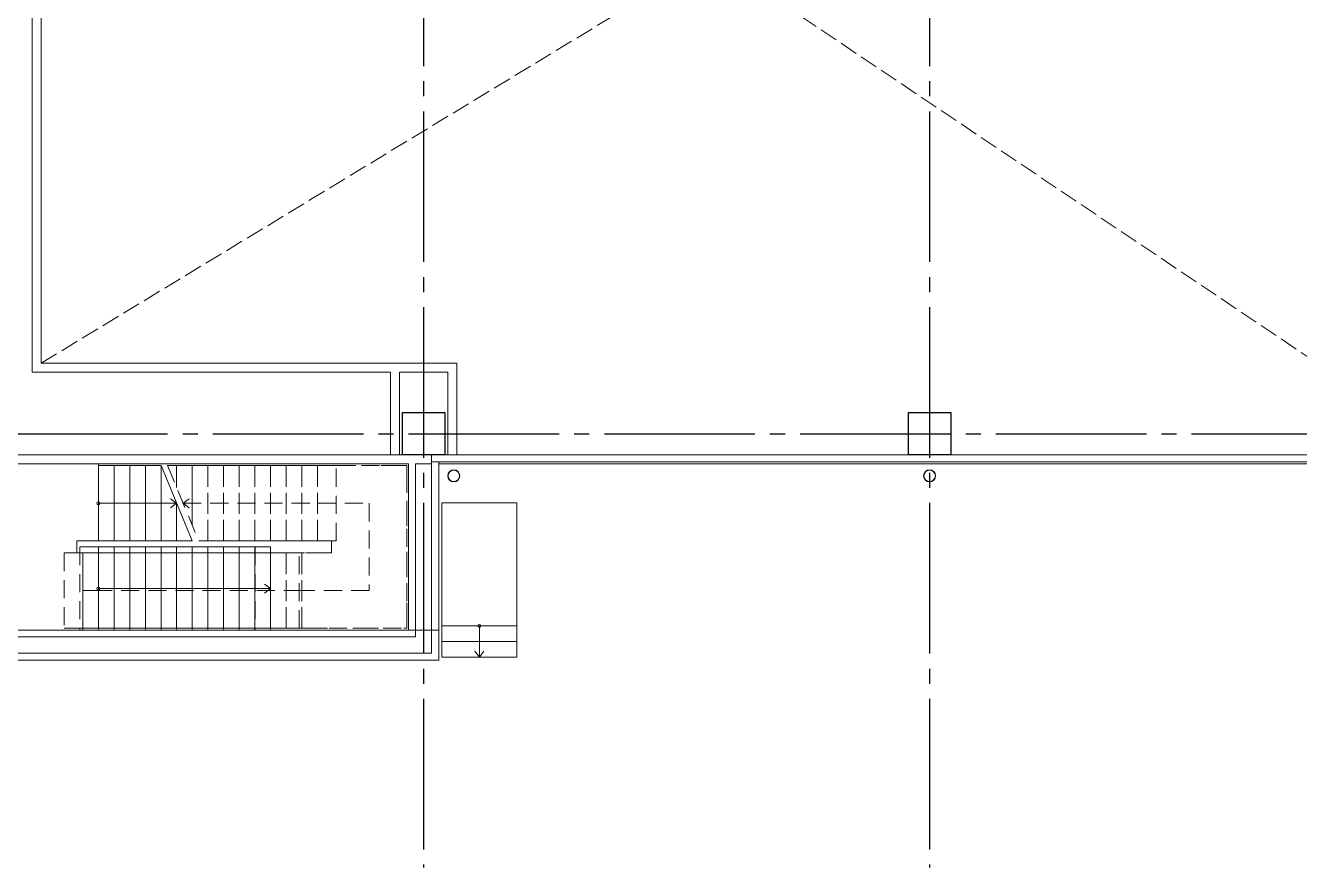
# Model space of a CAD drawing. Extents: x -18489 to 195597, y -1599 to 112111.
# Drawn here: x 17819 to 19934, y -720 to 678 of the extents above; entities that cross this region are included whole.
import ezdxf
from ezdxf.enums import TextEntityAlignment as Align

# ---------------------------------------------------------------- set-up
doc = ezdxf.new("R2010")
doc.units = 0
doc.header["$LTSCALE"] = 100
for name, pattern in [('X-S-FAB-L10$0$COL-CEN-LIN', [3.25, 2.5, -0.25, 0.25, -0.25]), ('X-S-FAB-L10$0$HIDDEN', [0.4, 0.3, -0.1]), ('X-S-FAB-L10$0$JJP_虛線(退縮線、投影線、地下室範圍、非屬本工程、圖面分區)', [0.45, 0.3, -0.15]), ('X-S-FAB-L10$0$虛線', [0.846667, 0.423333, -0.423333])]:
    doc.linetypes.add(name, pattern=pattern)
for name, color, linetype in [('X-S-FAB-L10$0$0-DIM-TXT', 8, 'Continuous'), ('X-S-FAB-L10$0$A-OBJE-MEP', 8, 'Continuous'), ('X-S-FAB-L10$0$A-STRS', 8, 'Continuous'), ('X-S-FAB-L10$0$A-WALL-EX', 8, 'Continuous'), ('X-S-FAB-L10$0$A-WALL-IN', 8, 'Continuous'), ('X-S-FAB-L10$0$BLOCK', 8, 'Continuous'), ('X-S-FAB-L10$0$CCL', 8, 'X-S-FAB-L10$0$COL-CEN-LIN'), ('X-S-FAB-L10$0$COL-S', 8, 'Continuous'), ('X-S-FAB-L10$0$OPEN', 8, 'Continuous'), ('X-S-FAB-L10$0$S-SLAB-SHOW', 8, 'Continuous')]:
    doc.layers.add(name, color=color, linetype=linetype)
doc.styles.add('X-S-FAB-L10$0$CHINA', font='simplex.shx', dxfattribs={"width": 0.75, "bigfont": 'chineset.shx'})
doc.styles.add('X-S-FAB-L10$0$Standard', font='', dxfattribs={"width": 0.8})
doc.styles.add('X-S-FAB-L10$0$TG_NOTE_TEXT', font='simplex.shx', dxfattribs={"width": 0.75, "bigfont": 'chineset.shx'})
doc.styles.get('X-S-FAB-L10$0$Standard').set_extended_font_data('Microsoft JhengHei')

# ---------------------------------------------------------------- blocks, each defined once
blk = doc.blocks.new('X-S-FAB-L10$0$FAB2-L05')
at = {"layer": 'X-S-FAB-L10$0$CCL'}
for p, q in [((-7680, 11005), (-7680, 0)), ((-6840, 11005), (-6840, 0)), ((-26880, 720), (1210, 720))]:
    blk.add_line(p, q, dxfattribs=at)
at = {"layer": 'X-S-FAB-L10$0$COL-S'}
for points in [[(-7715, 755), (-7645, 755), (-7645, 685), (-7715, 685)], [(-6875, 755), (-6805, 755), (-6805, 685), (-6875, 685)]]:
    blk.add_lwpolyline(points, close=True, dxfattribs=at)
blk = doc.blocks.new('X-S-FAB-L10')
at = {"layer": 'X-S-FAB-L10$0$A-OBJE-MEP', "lineweight": 0, "flags": 128}
for points in [[(18539.5, -70, 1), (18520.5, -70, 1)], [(19329.5, -70, 1), (19310.5, -70, 1)]]:
    blk.add_lwpolyline(points, format="xyb", close=True, dxfattribs=at)
at = {"layer": 'X-S-FAB-L10$0$A-OBJE-MEP', "lineweight": 0}
for centre in [(18530, -70), (19320, -70)]:
    blk.add_circle(centre, 10, dxfattribs=at)
at = {"layer": 'X-S-FAB-L10$0$A-STRS', "lineweight": 0}
for p, q in [((17940, -53), (17940, -178)), ((18044, -53), (17940, -53)), ((17940, -53), (17940, -178)), ((17966, -53), (17940, -53)), ((17966, -53), (17966, -178)), ((17966, -178), (17966, -53)), ((17966, -53), (17966, -178)), ((17992, -53), (17966, -53)), ((17992, -53), (17992, -178)), ((17992, -178), (17992, -53)), ((17992, -53), (17992, -178)), ((18018, -53), (17992, -53)), ((18018, -53), (18018, -178)), ((18018, -178), (18018, -53)), ((18018, -53), (18018, -178)), ((18044, -53), (18018, -53)), ((18044, -53), (18044, -178)), ((18044, -178), (18044, -53)), ((18044, -53), (18044, -178)), ((18044, -53), (18096, -178)), ((17940, -115.5), (17966, -115.5)), ((17966, -115.5), (18070, -115.5)), ((18070, -115.5), (18060, -108)), ((18060, -123), (18070, -115.5)), ((18070, -115.5), (18070, -178)), ((18070, -178), (18070, -115.5)), ((18070, -115.5), (18070, -178)), ((17940, -178), (18096, -178)), ((17940, -178), (17966, -178)), ((18226, -188), (17940, -188)), ((17940, -326), (17940, -188)), ((17966, -188), (17940, -188)), ((17940, -188), (17940, -326)), ((17966, -178), (17992, -178)), ((17966, -326), (17966, -188)), ((17992, -188), (17966, -188)), ((17966, -188), (17966, -326)), ((17966, -326), (17966, -188)), ((17992, -178), (18018, -178)), ((17992, -326), (17992, -188)), ((18018, -188), (17992, -188)), ((17992, -188), (17992, -326)), ((17992, -326), (17992, -188)), ((18018, -178), (18044, -178)), ((18018, -326), (18018, -188)), ((18044, -188), (18018, -188)), ((18018, -188), (18018, -326)), ((18018, -326), (18018, -188)), ((18044, -178), (18070, -178)), ((18044, -326), (18044, -188)), ((18070, -188), (18044, -188)), ((18044, -188), (18044, -326)), ((18044, -326), (18044, -188)), ((18070, -178), (18096, -178)), ((18070, -326), (18070, -188)), ((18096, -188), (18070, -188)), ((18070, -188), (18070, -326)), ((18070, -326), (18070, -188)), ((18096, -326), (18096, -188)), ((18122, -188), (18096, -188)), ((18096, -188), (18096, -326)), ((18096, -326), (18096, -188)), ((18122, -326), (18122, -188)), ((18148, -188), (18122, -188)), ((18122, -188), (18122, -326)), ((18122, -326), (18122, -188)), ((18148, -326), (18148, -188)), ((18174, -188), (18148, -188)), ((18148, -188), (18148, -326)), ((18148, -326), (18148, -188)), ((18174, -326), (18174, -188)), ((18200, -188), (18174, -188)), ((18174, -188), (18174, -326)), ((18174, -326), (18174, -188)), ((18200, -326), (18200, -188)), ((18226, -188), (18200, -188)), ((18200, -188), (18200, -326)), ((18200, -326), (18200, -188)), ((18226, -326), (18226, -188)), ((18226, -326), (18226, -188)), ((18226, -257), (18216, -249.5)), ((17966, -257), (17940, -257)), ((18200, -257), (17966, -257)), ((18226, -257), (18200, -257)), ((18216, -264.5), (18226, -257)), ((17940, -326), (18226, -326)), ((17940, -326), (17966, -326)), ((17966, -326), (17992, -326)), ((17992, -326), (18018, -326)), ((18018, -326), (18044, -326)), ((18044, -326), (18070, -326)), ((18070, -326), (18096, -326)), ((18096, -326), (18122, -326)), ((18122, -326), (18148, -326)), ((18148, -326), (18174, -326)), ((18174, -326), (18200, -326)), ((18200, -326), (18226, -326)), ((18510, -319), (18510, -371)), ((18635, -319), (18510, -319)), ((18635, -319), (18510, -319)), ((18510, -319), (18510, -345)), ((18572.5, -345), (18572.5, -319)), ((18635, -371), (18635, -319)), ((18635, -345), (18635, -319)), ((18510, -345), (18635, -345)), ((18635, -345), (18510, -345)), ((18510, -345), (18510, -371)), ((18510, -345), (18635, -345)), ((18572.5, -371), (18572.5, -345)), ((18635, -371), (18635, -345)), ((18510, -371), (18635, -371)), ((18510, -371), (18635, -371)), ((18565, -361), (18572.5, -371)), ((18572.5, -371), (18580, -361))]:
    blk.add_line(p, q, dxfattribs=at)
at = {"layer": 'X-S-FAB-L10$0$A-STRS', "linetype": 'X-S-FAB-L10$0$JJP_虛線(退縮線、投影線、地下室範圍、非屬本工程、圖面分區)', "lineweight": 0}
for p, q in [((17966.435, -178), (17966.435, -53)), ((18070, -53), (18054.831, -53)), ((18054.831, -53), (18106.831, -178)), ((18070, -53), (18070, -89.465)), ((18070, -89.465), (18070, -53)), ((18070, -53), (18070, -89.465)), ((18096, -53), (18070, -53)), ((18096, -53), (18096, -151.964)), ((18096, -151.964), (18096, -53)), ((18096, -53), (18096, -151.964)), ((18122, -53), (18096, -53)), ((18122, -53), (18122, -178)), ((18122, -178), (18122, -53)), ((18122, -53), (18122, -178)), ((18148, -53), (18122, -53)), ((18148, -53), (18148, -178)), ((18148, -178), (18148, -53)), ((18148, -53), (18148, -178)), ((18174, -53), (18148, -53)), ((18174, -53), (18174, -178)), ((18174, -178), (18174, -53)), ((18174, -53), (18174, -178)), ((18200, -53), (18174, -53)), ((18200, -53), (18200, -178)), ((18200, -178), (18200, -53)), ((18200, -53), (18200, -178)), ((18226, -53), (18200, -53)), ((18226, -53), (18226, -178)), ((18226, -178), (18226, -53)), ((18226, -53), (18226, -178)), ((18252, -53), (18226, -53)), ((18252, -53), (18252, -178)), ((18252, -178), (18252, -53)), ((18252, -53), (18252, -178)), ((18278, -53), (18252, -53)), ((18278, -53), (18278, -178)), ((18278, -178), (18278, -53)), ((18278, -53), (18278, -178)), ((18304, -53), (18278, -53)), ((18304, -53), (18304, -178)), ((18304, -53), (18304, -178)), ((18304, -53), (18304, -178)), ((18304, -178), (18304, -53)), ((18452, -53), (18304, -53)), ((18304, -53), (18304, -178)), ((18334.668, -178), (18334.668, -53)), ((18452, -323), (18452, -53)), ((18090.831, -108), (18080.831, -115.5)), ((18080.831, -115.5), (18304, -115.5)), ((18080.831, -115.5), (18090.831, -123)), ((18304, -115.5), (18389.5, -115.5)), ((18389.5, -115.5), (18389.5, -260.5)), ((17940, -188), (17909.156, -188)), ((17909.156, -188), (17909.156, -326)), ((18106.831, -178), (18122, -178)), ((18122, -178), (18148, -178)), ((18148, -178), (18174, -178)), ((18174, -178), (18200, -178)), ((18200, -178), (18226, -178)), ((18200.356, -188), (18200.356, -326)), ((18226, -178), (18252, -178)), ((18252, -178), (18278, -178)), ((18278, -178), (18304, -178)), ((18304, -178), (18327, -178)), ((18327, -178), (18334.668, -178)), ((18327, -178), (18327, -198)), ((17914, -198), (17883.332, -198)), ((17883.332, -198), (17883.332, -323)), ((17914, -323), (17914, -198)), ((17940, -198), (17914, -198)), ((17914, -198), (17914, -323)), ((17940, -323), (17940, -198)), ((17966, -198), (17940, -198)), ((17940, -198), (17940, -323)), ((17940, -323), (17940, -198)), ((17966, -323), (17966, -198)), ((17992, -198), (17966, -198)), ((17966, -198), (17966, -323)), ((17966, -323), (17966, -198)), ((17992, -323), (17992, -198)), ((18018, -198), (17992, -198)), ((17992, -198), (17992, -323)), ((17992, -323), (17992, -198)), ((18018, -323), (18018, -198)), ((18044, -198), (18018, -198)), ((18018, -198), (18018, -323)), ((18018, -323), (18018, -198)), ((18044, -323), (18044, -198)), ((18070, -198), (18044, -198)), ((18044, -198), (18044, -323)), ((18044, -323), (18044, -198)), ((18070, -323), (18070, -198)), ((18096, -198), (18070, -198)), ((18070, -198), (18070, -323)), ((18070, -323), (18070, -198)), ((18096, -323), (18096, -198)), ((18122, -198), (18096, -198)), ((18096, -198), (18096, -323)), ((18096, -323), (18096, -198)), ((18122, -323), (18122, -198)), ((18148, -198), (18122, -198)), ((18122, -198), (18122, -323)), ((18122, -323), (18122, -198)), ((18148, -323), (18148, -198)), ((18174, -198), (18148, -198)), ((18148, -198), (18148, -323)), ((18148, -323), (18148, -198)), ((18174, -323), (18174, -198)), ((18200, -198), (18174, -198)), ((18174, -198), (18174, -323)), ((18174, -323), (18174, -198)), ((18200, -323), (18200, -198)), ((18226, -198), (18200, -198)), ((18200, -198), (18200, -323)), ((18200, -323), (18200, -198)), ((18226, -323), (18226, -198)), ((18252, -198), (18226, -198)), ((18226, -198), (18226, -323)), ((18226, -323), (18226, -198)), ((18252, -323), (18252, -198)), ((18278, -198), (18252, -198)), ((18252, -198), (18252, -323)), ((18252, -323), (18252, -198)), ((18273.332, -323), (18273.332, -198)), ((18278, -323), (18278, -198)), ((18278, -323), (18278, -198)), ((18327, -198), (18278, -198)), ((18278, -198), (18278, -323)), ((18278, -323), (18278, -198)), ((17940, -260.5), (17914, -260.5)), ((18278, -260.5), (17940, -260.5)), ((18389.5, -260.5), (18278, -260.5)), ((17883.332, -323), (17914, -323)), ((17909.156, -326), (17940, -326)), ((17914, -323), (17940, -323)), ((17940, -323), (17966, -323)), ((17966, -323), (17992, -323)), ((17992, -323), (18018, -323)), ((18018, -323), (18044, -323)), ((18044, -323), (18070, -323)), ((18070, -323), (18096, -323)), ((18096, -323), (18122, -323)), ((18122, -323), (18148, -323)), ((18148, -323), (18174, -323)), ((18174, -323), (18200, -323)), ((18200, -323), (18226, -323)), ((18226, -323), (18252, -323)), ((18252, -323), (18278, -323)), ((18278, -323), (18452, -323))]:
    blk.add_line(p, q, dxfattribs=at)
at = {"layer": 'X-S-FAB-L10$0$A-STRS', "linetype": 'X-S-FAB-L10$0$虛線', "lineweight": 0}
for p, q in [((18304, -53), (18054.831, -53)), ((18334.668, -53), (18304, -53)), ((18452, -53), (18334.668, -53)), ((18452, -323), (18452, -53)), ((18106.831, -178), (18304, -178)), ((18304, -178), (18327, -178)), ((18327, -178), (18327, -198)), ((18278, -198), (17914, -198)), ((18327, -198), (18278, -198)), ((17914, -323), (18278, -323)), ((18278, -323), (18452, -323))]:
    blk.add_line(p, q, dxfattribs=at)
at = {"layer": 'X-S-FAB-L10$0$A-STRS', "lineweight": 0, "flags": 128}
for points in [[(17940, -118, 1), (17940, -113, 1)], [(17940, -259.5, 1), (17940, -254.5, 1)], [(18570, -319, 1), (18575, -319, 1)]]:
    blk.add_lwpolyline(points, format="xyb", close=True, dxfattribs=at)
at = {"layer": 'X-S-FAB-L10$0$A-WALL-EX', "lineweight": 0}
for p, q in [((18505, -35), (18493, -35)), ((18505, -35), (18493, -35)), ((18493, -35), (18493, -46.5)), ((18493, -46.5), (18505, -46.5)), ((18493, -46.5), (18505, -46.5)), ((24310, -46.5), (18505, -46.5))]:
    blk.add_line(p, q, dxfattribs=at)
at = {"layer": 'X-S-FAB-L10$0$A-WALL-EX', "lineweight": 0, "flags": 128}
for points in [[(18493, -35), (18493, -364)], [(18505, -35), (18493, -35)], [(24310, -35), (18505, -35)], [(18505, -364), (18505, -46.5)], [(18505, -50), (18505, -46.5)], [(18505, -50), (24310, -50)], [(18505, -50), (24310, -50)], [(18505, -50), (24310, -50)], [(18505, -50), (24310, -50)], [(18505, -50), (24310, -50)], [(18505, -50), (24310, -50)], [(18505, -50), (24310, -50)], [(18505, -50), (24310, -50)], [(17615, -376), (18505, -376)], [(18493, -364), (17627, -364)], [(18505, -376), (18505, -364)]]:
    blk.add_lwpolyline(points, dxfattribs=at)
at = {"layer": 'X-S-FAB-L10$0$A-WALL-IN', "lineweight": 0}
for p, q in [((17830, 1540), (17830, 117)), ((17845, 117), (17845, 1540)), ((17830, 102), (17830, 117)), ((18535, 117), (17845, 117)), ((18535, 117), (18535, 102)), ((17830, 102), (18425, 102)), ((18425, 102), (18425, -35)), ((18440, 102), (18520, 102)), ((18440, -35), (18440, 102)), ((18520, 102), (18520, -35)), ((18535, -35), (18535, 102)), ((18425, -35), (18440, -35)), ((18520, -35), (18535, -35))]:
    blk.add_line(p, q, dxfattribs=at)
at = {"layer": 'X-S-FAB-L10$0$A-WALL-IN', "lineweight": 0, "flags": 128}
for points in [[(18445, -35), (17675, -35)], [(18493, -50), (18493, -35)], [(17665, -50), (18454.95, -50)], [(18454.95, -50), (18454.95, -325.95)], [(18466.25, -337.25), (18466.25, -50)], [(18466.25, -50), (18493, -50)], [(18454.95, -325.95), (17665, -325.95)], [(17665, -337.25), (18454.95, -337.25)], [(18466.25, -337.25), (18454.95, -337.25)]]:
    blk.add_lwpolyline(points, dxfattribs=at)
at = {"layer": 'X-S-FAB-L10$0$COL-S'}
for p, q in [((18445, 35), (18515, 35)), ((18445, -35), (18445, 35)), ((18515, 35), (18515, -35)), ((19285, 35), (19355, 35)), ((19285, -35), (19285, 35)), ((19355, 35), (19355, -35)), ((18515, -35), (18445, -35)), ((19355, -35), (19285, -35))]:
    blk.add_line(p, q, dxfattribs=at)
at = {"layer": 'X-S-FAB-L10$0$OPEN', "linetype": 'X-S-FAB-L10$0$HIDDEN', "lineweight": 0}
for p, q in [((17845, 117), (20190, 1540)), ((17845, 1540), (20190, -35))]:
    blk.add_line(p, q, dxfattribs=at)
at = {"layer": 'X-S-FAB-L10$0$S-SLAB-SHOW', "lineweight": 0, "flags": 128}
for points in [[(17615, -376), (18505, -376), (18505, -326), (17914, -326), (17914, -198), (17904, -198), (17904, -178), (17940, -178), (17940, -50), (17615, -50)], [(17665, -50), (17665, -326), (17914, -326), (17914, -198), (17904, -198), (17904, -178), (17940, -178), (17940, -50)], [(18510, -319), (18635, -319), (18635, -115), (18510, -115)]]:
    blk.add_lwpolyline(points, close=True, dxfattribs=at)
at = {"layer": 'X-S-FAB-L10$0$BLOCK'}
blk.add_blockref('X-S-FAB-L10$0$FAB2-L05', (26160, -720), dxfattribs=at)
at = {"style": 'X-S-FAB-L10$0$TG_NOTE_TEXT', "width": 0.5, "flags": 1}
for p in [(7463.301, 9020), (18268.251, 8649), (11197.77, 4800.167), (16485.801, 4800.167), (25420.27, 2635), (13360, 320.001, 0), (7463.301, -33.333)]:
    blk.add_attdef('WH', text='', height=20, dxfattribs=at).set_placement(p, align=Align.BOTTOM_LEFT)
at = {"width": 0.5}
for style, p in [('X-S-FAB-L10$0$TG_NOTE_TEXT', (7585, 9020)), ('X-S-FAB-L10$0$TG_NOTE_TEXT', (18389.95, 8649)), ('X-S-FAB-L10$0$TG_NOTE_TEXT', (11117.5, 4813.5)), ('X-S-FAB-L10$0$TG_NOTE_TEXT', (16607.5, 4813.5)), ('X-S-FAB-L10$0$TG_NOTE_TEXT', (25350, 2635)), ('X-S-FAB-L10$0$Standard', (13129.375, 325.001, 0)), ('X-S-FAB-L10$0$TG_NOTE_TEXT', (7585, -20))]:
    blk.add_attdef('DESC', text='', height=10, dxfattribs=dict(at, style=style)).set_placement(p, align=Align.BOTTOM_LEFT)
for tag, style, p in [('TYPE', 'X-S-FAB-L10$0$TG_NOTE_TEXT', (7619.286, 9020)), ('NO', 'X-S-FAB-L10$0$TG_NOTE_TEXT', (7650.095, 9020)), ('TYPE', 'X-S-FAB-L10$0$TG_NOTE_TEXT', (18424.236, 8649)), ('NO', 'X-S-FAB-L10$0$TG_NOTE_TEXT', (18455.045, 8649)), ('NO', 'X-S-FAB-L10$0$TG_NOTE_TEXT', (11088.595, 4813.5)), ('TYPE', 'X-S-FAB-L10$0$TG_NOTE_TEXT', (11151.786, 4813.5)), ('TYPE', 'X-S-FAB-L10$0$TG_NOTE_TEXT', (16641.786, 4813.5)), ('NO', 'X-S-FAB-L10$0$TG_NOTE_TEXT', (16672.595, 4813.5)), ('NO', 'X-S-FAB-L10$0$TG_NOTE_TEXT', (25313, 2635)), ('TYPE', 'X-S-FAB-L10$0$TG_NOTE_TEXT', (25350, 2635)), ('NO', 'X-S-FAB-L10$0$Standard', (13100, 320.001, 0)), ('TYPE', 'X-S-FAB-L10$0$Standard', (13129.375, 320.001, 0)), ('TYPE', 'X-S-FAB-L10$0$TG_NOTE_TEXT', (7619.286, -20)), ('NO', 'X-S-FAB-L10$0$TG_NOTE_TEXT', (7650.095, -20))]:
    blk.add_attdef(tag, text='', height=10, dxfattribs=dict(at, style=style)).set_placement(p, align=Align.BOTTOM_RIGHT)
at = {"style": 'X-S-FAB-L10$0$TG_NOTE_TEXT', "width": 0.5, "flags": 1}
for rotation, p in [(180, (43, 7480)), (180, (943, 7480)), (90, (24310, 3717.77)), (270, (17080, 1711.699))]:
    blk.add_attdef('WH', text='', height=20, rotation=rotation, dxfattribs=at).set_placement(p, align=Align.BOTTOM_LEFT)
at = {"width": 0.5}
for rotation, style, p in [(180, 'X-S-FAB-L10$0$Standard', (317.625, 7480)), (180, 'X-S-FAB-L10$0$Standard', (1217.625, 7480)), (90, 'X-S-FAB-L10$0$TG_NOTE_TEXT', (24310, 3647.5)), (270, 'X-S-FAB-L10$0$TG_NOTE_TEXT', (17080, 1605))]:
    blk.add_attdef('DESC', text='', height=10, rotation=rotation, dxfattribs=dict(at, style=style)).set_placement(p, align=Align.BOTTOM_LEFT)
for tag, rotation, style, p in [('TYPE', 180, 'X-S-FAB-L10$0$Standard', (317.625, 7480)), ('NO', 180, 'X-S-FAB-L10$0$Standard', (347, 7480)), ('TYPE', 180, 'X-S-FAB-L10$0$Standard', (1217.625, 7480)), ('NO', 180, 'X-S-FAB-L10$0$Standard', (1247, 7480)), ('TYPE', 90, 'X-S-FAB-L10$0$TG_NOTE_TEXT', (24310, 3647.5)), ('NO', 90, 'X-S-FAB-L10$0$TG_NOTE_TEXT', (24310, 3610.5)), ('TYPE', 270, 'X-S-FAB-L10$0$TG_NOTE_TEXT', (17080, 1605)), ('NO', 270, 'X-S-FAB-L10$0$TG_NOTE_TEXT', (17080, 1573))]:
    blk.add_attdef(tag, text='', height=10, rotation=rotation, dxfattribs=dict(at, style=style)).set_placement(p, align=Align.BOTTOM_RIGHT)
at = {"layer": 'X-S-FAB-L10$0$0-DIM-TXT', "style": 'X-S-FAB-L10$0$CHINA', "width": 0.75}
for p in [(667.414, 7855.1, -2689.4), (22627.353, 6728.814), (25644.722, 6728.814), (24778.787, 5569.051), (1118.252, 4980), (417.801, 4594.623), (23874.84, 4355), (22927.43, 4330.122), (23749.869, 3901.367), (417.801, 3765.236), (1118.252, 3730), (417.801, 3115.79), (536.882, 2227.832), (16908.994, 1782.652), (888.445, 880.466), (16977.43, 750), (18878.841, 750), (25641.221, 553.233), (21364.03, 526.894)]:
    blk.add_attdef('HIG', text='', height=80, dxfattribs=at).set_placement(p, align=Align.MIDDLE_LEFT)

msp = doc.modelspace()

# ---------------------------------------------------------------- block references
msp.add_blockref('X-S-FAB-L10', (0, 0))

doc.saveas('drawing.dxf')
